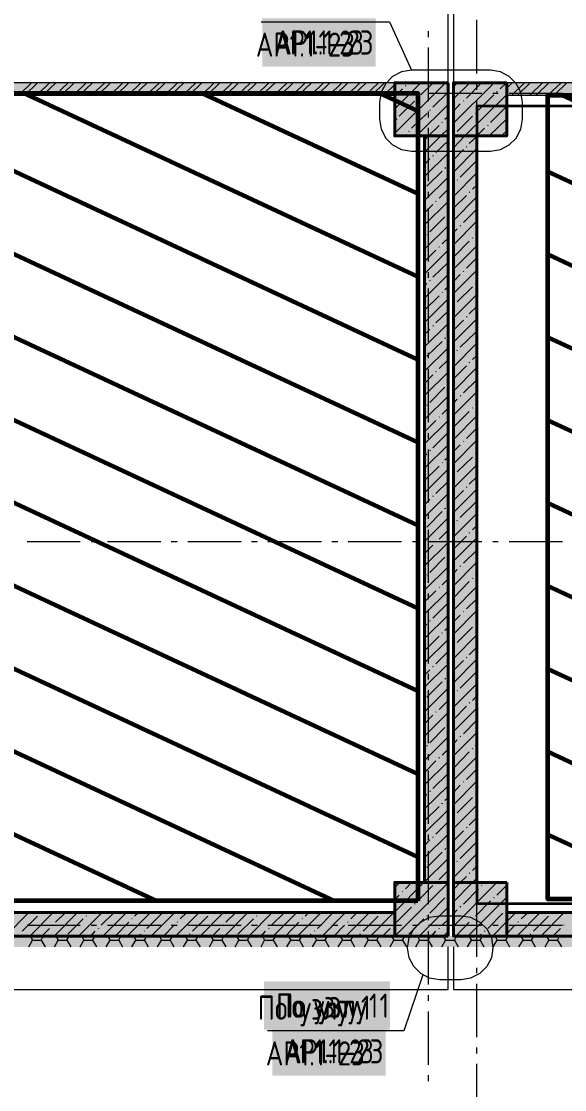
# Model space of a CAD drawing. Header units: millimetres. Extents: x -164500 to 426394, y -23753 to 102118.
# Drawn here: x -121702 to -116608, y -978 to 9044 of the extents above; entities that cross this region are included whole.
import ezdxf

# ---------------------------------------------------------------- set-up
doc = ezdxf.new("R2010")
doc.units = ezdxf.units.MM
doc.layers.add('0) шлифовка', color=5, linetype='Continuous', lineweight=60)
doc.layers.add('389 П-1', color=210, linetype='Continuous', lineweight=35)
doc.layers.add('PDF _Геометрия', color=7, linetype='Continuous', true_color=0x1f1f1f)
doc.layers.add('PDF _Сплошная заливка', color=7, linetype='Continuous', true_color=0xffffff)
doc.layers.add('PDF _Текст', color=7, linetype='Continuous')
doc.styles.get("Standard").update_dxf_attribs({"font": 'ГОСТ тип А.ttf'})
doc.styles.add('СПДС', font='ГОСТ тип А.ttf', dxfattribs={"width": 0.9})
doc.linetypes.add('зигзаг', pattern='A,0.00254,-5.08,[131,ltypeshp.shx,S=5.08,R=0,X=-5.08,Y=0],-10.16,[131,ltypeshp.shx,S=5.08,R=180,X=5.08,Y=0],-5.08', length=20.32254)
pattern_1 = [(155, (205553.1, 26879), (-297.8825, -638.811), [])]

msp = doc.modelspace()

# ---------------------------------------------------------------- hatches: boundary and pattern name
at = {"layer": '0) шлифовка', "true_color": 0x2776bb}
h = msp.add_hatch(dxfattribs=at)
h.set_pattern_fill('ANSI31', color=152, scale=222, angle=110)
h.set_pattern_definition(pattern_1)
h.paths.add_polyline_path([(-117984.507, 792.385), (-152464.106, 792.385), (-152464.106, 8371.204), (-117984.507, 8371.204)])
h = msp.add_hatch(dxfattribs=at)
h.set_pattern_fill('ANSI31', color=152, scale=222, angle=110)
h.set_pattern_definition(pattern_1)
h.paths.add_polyline_path([(-80759.758, 809.331), (-116764.44, 809.331), (-116764.44, 8350.022), (-80759.758, 8350.022)])
at = {"layer": 'PDF _Сплошная заливка', "linetype": 'зигзаг', "transparency": 33554559}
h = msp.add_hatch(color=256, dxfattribs=at)
h.paths.add_polyline_path([(-125567.562, 8350.022), (-125567.562, 8468.64), (-126389.413, 8468.64), (-126389.413, 8350.022)])
h.paths.add_polyline_path([(-122585.176, 8468.64), (-122585.176, 8350.022), (-118200.561, 8350.022), (-118200.561, 8468.64)])
h.paths.add_polyline_path([(-123186.737, 8350.022), (-123186.737, 8468.64), (-124466.113, 8468.64), (-124466.113, 8350.022)])
h = msp.add_hatch(color=256, dxfattribs=at)
h.paths.add_polyline_path([(-115290.193, 8350.022), (-115290.193, 8468.64), (-117149.948, 8468.64), (-117149.948, 8350.022)])
h.paths.add_polyline_path([(-114188.744, 8468.64), (-114188.744, 8350.022), (-113400.784, 8350.022), (-113400.784, 8468.64)])

# ---------------------------------------------------------------- linework, layer by layer
at = {"layer": '0) шлифовка'}
for points in [[(-117984.507, 792.385), (-152464.106, 792.385), (-152464.106, 8371.204), (-117984.507, 8371.204)], [(-80759.758, 809.331), (-116764.44, 809.331), (-116764.44, 8350.022), (-80759.758, 8350.022)]]:
    msp.add_lwpolyline(points, close=True, dxfattribs=at)
at = {"layer": '389 П-1'}
msp.add_lwpolyline([(-115290.193, 8248.35), (-117429.546, 8248.35), (-117429.546, 766.967), (-108817.06, 766.967), (-108817.06, 2000.261)], dxfattribs=at)
at = {"layer": 'PDF _Геометрия', "color": 7, "lineweight": 9}
for points in [[(-117700.672, 24299.855), (-117700.672, 24702.307), (-122085.288, 24702.307), (-122085.288, 28184.582), (-156827.54, 28184.582), (-156827.54, -37.938), (-117700.672, -37.938), (-117700.672, 360.278)], [(-117700.672, 461.951), (-117700.672, 10802.865)], [(-117649.836, 10802.865), (-117649.836, 8468.64)], [(-119454.518, 9040.546), (-118251.397, 9040.546), (-118043.816, 8587.257), (-118137.016, 8570.312), (-118221.743, 8527.948), (-118285.288, 8460.167), (-118327.651, 8379.676), (-118344.597, 8286.477), (-118344.597, 8125.496), (-118327.651, 8032.296), (-118285.288, 7947.569), (-118221.743, 7884.024), (-118137.016, 7841.661), (-118043.816, 7824.715), (-117302.456, 7824.715), (-117209.256, 7841.661), (-117128.766, 7884.024), (-117060.984, 7947.569), (-117018.621, 8032.296), (-117001.676, 8125.496), (-117001.676, 8286.477), (-117018.621, 8379.676), (-117060.984, 8460.167), (-117128.766, 8527.948), (-117209.256, 8570.312), (-117302.456, 8587.257), (-118043.816, 8587.257)], [(-117429.546, 8553.366), (-117429.546, 9057.491)], [(-117882.835, 8896.51), (-117882.835, 8951.583)], [(-117882.835, 8294.95), (-117882.835, 8799.074)], [(-117429.546, 8400.858), (-117429.546, 8455.931)], [(-121648.944, 8371.204), (-121149.056, 8371.204)], [(-121047.384, 8371.204), (-120996.547, 8371.204)], [(-120894.875, 8371.204), (-120394.987, 8371.204)], [(-120297.551, 8371.204), (-120242.478, 8371.204)], [(-120140.806, 8371.204), (-119640.918, 8371.204)], [(-119543.482, 8371.204), (-119488.409, 8371.204)], [(-119390.973, 8371.204), (-118886.848, 8371.204)], [(-118789.413, 8371.204), (-118734.34, 8371.204)], [(-118636.904, 8371.204), (-118137.016, 8371.204)], [(-118035.343, 8371.204), (-117980.271, 8371.204)], [(-117882.835, 8371.204), (-117382.947, 8371.204)], [(-117281.274, 8371.204), (-117230.438, 8371.204)], [(-117128.766, 8371.204), (-116628.877, 8371.204)], [(-117429.546, 7803.534), (-117429.546, 8303.422)], [(-117882.835, 8142.441), (-117882.835, 8197.514)], [(-117882.835, 7545.117), (-117882.835, 8045.005)], [(-117649.836, 360.278), (-117649.836, -37.938), (-79963.326, -37.938), (-79963.326, 3618.026), (-70956.86, 3618.026), (-70956.86, 7617.135), (-71350.84, 7617.135)], [(-117429.546, 7651.025), (-117429.546, 7701.861)], [(-117429.546, 7049.465), (-117429.546, 7549.353)], [(-117882.835, 7388.372), (-117882.835, 7443.445)], [(-117882.835, 6791.048), (-117882.835, 7290.936)], [(-117429.546, 6896.956), (-117429.546, 6947.792)], [(-117429.546, 6295.395), (-117429.546, 6795.284)], [(-117882.835, 6638.539), (-117882.835, 6689.375)], [(-117882.835, 6036.979), (-117882.835, 6536.867)], [(-117429.546, 6142.887), (-117429.546, 6193.723)], [(-117429.546, 5541.326), (-117429.546, 6041.215)], [(-117882.835, 5884.47), (-117882.835, 5935.306)], [(-117882.835, 5282.909), (-117882.835, 5782.798)], [(-117429.546, 5388.818), (-117429.546, 5439.654)], [(-117429.546, 4787.257), (-117429.546, 5287.146)], [(-117882.835, 5130.401), (-117882.835, 5181.237)], [(-117882.835, 4528.84), (-117882.835, 5028.729)], [(-117429.546, 4634.749), (-117429.546, 4689.821)], [(-117429.546, 4033.188), (-117429.546, 4533.077)], [(-117882.835, 4376.332), (-117882.835, 4431.404)], [(-117882.835, 3774.771), (-117882.835, 4274.66)], [(-121648.944, 4164.515), (-121149.056, 4164.515)], [(-121047.384, 4164.515), (-120996.547, 4164.515)], [(-120894.875, 4164.515), (-120394.987, 4164.515)], [(-120297.551, 4164.515), (-120242.478, 4164.515)], [(-120140.806, 4164.515), (-119640.918, 4164.515)], [(-119543.482, 4164.515), (-119488.409, 4164.515)], [(-119390.973, 4164.515), (-118886.848, 4164.515)], [(-118789.413, 4164.515), (-118734.34, 4164.515)], [(-118636.904, 4164.515), (-118137.016, 4164.515)], [(-118035.343, 4164.515), (-117980.271, 4164.515)], [(-117882.835, 4164.515), (-117382.947, 4164.515)], [(-117281.274, 4164.515), (-117230.438, 4164.515)], [(-117128.766, 4164.515), (-116628.877, 4164.515)], [(-117429.546, 3880.68), (-117429.546, 3935.752)], [(-117429.546, 3283.355), (-117429.546, 3783.244)], [(-117882.835, 3622.263), (-117882.835, 3677.335)], [(-117882.835, 3020.702), (-117882.835, 3524.827)], [(-117429.546, 3126.611), (-117429.546, 3181.683)], [(-117429.546, 2529.286), (-117429.546, 3029.175)], [(-117882.835, 2868.194), (-117882.835, 2923.266)], [(-117882.835, 2270.869), (-117882.835, 2770.758)], [(-117429.546, 2376.778), (-117429.546, 2427.614)], [(-117429.546, 1775.217), (-117429.546, 2275.106)], [(-117882.835, 2114.125), (-117882.835, 2169.197)], [(-117882.835, 1516.8), (-117882.835, 2016.689)], [(-117429.546, 1622.709), (-117429.546, 1673.545)], [(-117429.546, 1021.148), (-117429.546, 1521.037)], [(-117882.835, 1364.292), (-117882.835, 1415.128)], [(-117882.835, 762.731), (-117882.835, 1262.62)], [(-117429.546, 868.64), (-117429.546, 919.476)], [(-117429.546, 267.079), (-117429.546, 766.967)], [(-117882.835, 610.223), (-117882.835, 661.059)], [(-121648.944, 563.623), (-121149.056, 563.623)], [(-121047.384, 563.623), (-120996.547, 563.623)], [(-120894.875, 563.623), (-120394.987, 563.623)], [(-120297.551, 563.623), (-120242.478, 563.623)], [(-120140.806, 563.623), (-119640.918, 563.623)], [(-119543.482, 563.623), (-119488.409, 563.623)], [(-119390.973, 563.623), (-118886.848, 563.623)], [(-118789.413, 563.623), (-118734.34, 563.623)], [(-118636.904, 563.623), (-118137.016, 563.623)], [(-118035.343, 563.623), (-117980.271, 563.623)], [(-117882.835, 563.623), (-117382.947, 563.623)], [(-117882.835, 8.662), (-117882.835, 508.55)], [(-117281.274, 563.623), (-117230.438, 563.623)], [(-117128.766, 563.623), (-116628.877, 563.623)], [(-117429.546, 114.571), (-117429.546, 165.407)], [(-117937.908, 97.625), (-118115.834, -427.681), (-119395.21, -427.681)], [(-117429.546, -486.99), (-117429.546, 12.898)], [(-117882.835, -143.846), (-117882.835, -93.01)], [(-117882.835, -745.407), (-117882.835, -245.519)], [(-117429.546, -639.499), (-117429.546, -584.426)], [(-117429.546, -1241.059), (-117429.546, -736.935)], [(-117882.835, -897.916), (-117882.835, -842.843)]]:
    msp.add_lwpolyline(points, dxfattribs=at)
at = {"layer": 'PDF _Геометрия', "color": 16, "lineweight": 9, "true_color": 0x800000}
for points in [[(-122585.176, 8350.022), (-118200.561, 8350.022), (-118200.561, 8468.64), (-122585.176, 8468.64)], [(-117149.948, 8350.022), (-115290.193, 8350.022), (-115290.193, 8468.64), (-117149.948, 8468.64)]]:
    msp.add_lwpolyline(points, close=True, dxfattribs=at)
at = {"layer": 'PDF _Геометрия', "color": 15, "lineweight": 9, "true_color": 0xa54a4a}
for points in [[(-121725.199, 8350.022), (-121606.581, 8468.64)], [(-121670.126, 8350.022), (-121551.508, 8468.64)], [(-121555.745, 8350.022), (-121437.127, 8468.64)], [(-121500.672, 8350.022), (-121377.818, 8468.64)], [(-121386.291, 8350.022), (-121263.437, 8468.64)], [(-121326.982, 8350.022), (-121208.365, 8468.64)], [(-121212.601, 8350.022), (-121093.983, 8468.64)], [(-121157.529, 8350.022), (-121034.675, 8468.64)], [(-121043.147, 8350.022), (-120920.293, 8468.64)], [(-120983.838, 8350.022), (-120865.221, 8468.64)], [(-120869.457, 8350.022), (-120750.84, 8468.64)], [(-120814.385, 8350.022), (-120695.767, 8468.64)], [(-120700.003, 8350.022), (-120581.386, 8468.64)], [(-120644.931, 8350.022), (-120522.077, 8468.64)], [(-120530.55, 8350.022), (-120407.696, 8468.64)], [(-120471.241, 8350.022), (-120352.623, 8468.64)], [(-120356.86, 8350.022), (-120238.242, 8468.64)], [(-120301.787, 8350.022), (-120178.933, 8468.64)], [(-120187.406, 8350.022), (-120064.552, 8468.64)], [(-120128.097, 8350.022), (-120009.479, 8468.64)], [(-120013.716, 8350.022), (-119895.098, 8468.64)], [(-119958.643, 8350.022), (-119840.026, 8468.64)], [(-119844.262, 8350.022), (-119725.644, 8468.64)], [(-119784.953, 8350.022), (-119666.336, 8468.64)], [(-119674.808, 8350.022), (-119551.954, 8468.64)], [(-119615.5, 8350.022), (-119496.882, 8468.64)], [(-119501.118, 8350.022), (-119382.501, 8468.64)], [(-119446.046, 8350.022), (-119323.192, 8468.64)], [(-119331.665, 8350.022), (-119208.811, 8468.64)], [(-119272.356, 8350.022), (-119153.738, 8468.64)], [(-119157.974, 8350.022), (-119039.357, 8468.64)], [(-119102.902, 8350.022), (-118980.048, 8468.64)], [(-118988.521, 8350.022), (-118869.903, 8468.64)], [(-118929.212, 8350.022), (-118810.594, 8468.64)], [(-118814.831, 8350.022), (-118696.213, 8468.64)], [(-118759.758, 8350.022), (-118641.141, 8468.64)], [(-118645.377, 8350.022), (-118526.759, 8468.64)], [(-118590.304, 8350.022), (-118467.45, 8468.64)], [(-118475.923, 8350.022), (-118353.069, 8468.64)], [(-118416.614, 8350.022), (-118297.997, 8468.64)], [(-118302.233, 8350.022), (-118200.561, 8451.694)], [(-117149.948, 8417.804), (-117099.112, 8468.64)], [(-117103.348, 8350.022), (-116984.73, 8468.64)], [(-117048.275, 8350.022), (-116929.658, 8468.64)], [(-116933.894, 8350.022), (-116815.277, 8468.64)], [(-116874.585, 8350.022), (-116755.968, 8468.64)], [(-116764.44, 8350.022), (-116641.586, 8468.64)], [(-116705.132, 8350.022), (-116586.514, 8468.64)], [(-118247.161, 8350.022), (-118200.561, 8392.385)]]:
    msp.add_lwpolyline(points, dxfattribs=at)
at = {"layer": 'PDF _Геометрия', "lineweight": 9}
for points in [[(-118200.561, 8451.694), (-118183.615, 8468.64)], [(-118200.561, 8222.932), (-117954.853, 8468.64)], [(-118200.561, 7994.169), (-117726.09, 8468.64)], [(-118098.889, 8438.985), (-118094.652, 8443.222)], [(-118069.234, 8468.64), (-118069.234, 8468.64)], [(-117954.853, 8354.258), (-117840.472, 8468.64)], [(-117649.836, 8316.131), (-117497.328, 8468.64)], [(-117649.836, 8087.369), (-117268.565, 8468.64)], [(-117641.364, 8438.985), (-117611.709, 8468.64)], [(-117526.982, 8324.604), (-117387.183, 8468.64)], [(-117213.493, 8409.331), (-117154.184, 8468.64)], [(-118200.561, 8337.313), (-118128.543, 8409.331)], [(-117984.507, 8324.604), (-117980.271, 8328.84)], [(-117844.708, 8239.877), (-117700.672, 8379.676)], [(-117649.836, 7858.606), (-117543.928, 7968.751), (-117149.948, 8358.495)], [(-117416.837, 8210.223), (-117272.802, 8354.258)], [(-117243.147, 8379.676), (-117238.911, 8388.149)], [(-118158.197, 8155.15), (-118014.162, 8294.95)], [(-117997.216, 7968.751), (-117700.672, 8265.295)], [(-117649.836, 8201.75), (-117586.291, 8269.531)], [(-117556.637, 8294.95), (-117552.4, 8299.186)], [(-117302.456, 8095.841), (-117158.42, 8239.877)], [(-118183.615, 8125.496), (-118179.379, 8129.732)], [(-118043.816, 8040.769), (-117899.78, 8180.568)], [(-117870.126, 8210.223), (-117865.89, 8214.459)], [(-117730.327, 8125.496), (-117700.672, 8150.914)], [(-117615.945, 8011.115), (-117471.91, 8155.15)], [(-117442.255, 8180.568), (-117438.019, 8184.805)], [(-117315.165, 7968.751), (-117149.948, 8129.732)], [(-117920.962, 7930.624), (-117882.835, 7968.751), (-117785.399, 8066.187)], [(-117920.962, 7816.243), (-117768.454, 7968.751), (-117700.672, 8036.533)], [(-117755.745, 8095.841), (-117751.508, 8100.078)], [(-117429.546, 7968.751), (-117357.529, 8040.769)], [(-117327.874, 8066.187), (-117323.638, 8074.66)], [(-118111.598, 7968.751), (-118098.889, 7981.46)], [(-118069.234, 8011.115), (-118064.998, 8015.351)], [(-117815.054, 7812.006), (-117700.672, 7922.151)], [(-117641.364, 7981.46), (-117637.127, 7985.696)], [(-117501.564, 7896.733), (-117429.546, 7964.515)], [(-117188.075, 7981.46), (-117149.948, 8015.351)], [(-117649.836, 7629.844), (-117429.546, 7850.133)], [(-117649.836, 7744.225), (-117556.637, 7841.661)], [(-117526.982, 7867.079), (-117522.746, 7871.315)], [(-117920.962, 7587.48), (-117700.672, 7807.77)], [(-117920.962, 7701.861), (-117870.126, 7752.698)], [(-117844.708, 7782.352), (-117836.235, 7786.588)], [(-117586.291, 7583.244), (-117442.255, 7727.28)], [(-117899.78, 7498.517), (-117755.745, 7638.316)], [(-117730.327, 7667.971), (-117721.854, 7672.207)], [(-117649.836, 7401.081), (-117429.546, 7621.371)], [(-117920.962, 7362.954), (-117700.672, 7583.244)], [(-117649.836, 7515.462), (-117641.364, 7523.935)], [(-117615.945, 7553.589), (-117611.709, 7557.826)], [(-117785.399, 7384.136), (-117700.672, 7468.863)], [(-117501.564, 7439.208), (-117497.328, 7443.445)], [(-117471.91, 7468.863), (-117429.546, 7506.99)], [(-117920.962, 7134.191), (-117700.672, 7354.481)], [(-117920.962, 7248.573), (-117844.708, 7324.827)], [(-117815.054, 7354.481), (-117810.817, 7358.718)], [(-117649.836, 7290.936), (-117526.982, 7409.554)], [(-117649.836, 7176.555), (-117429.546, 7396.845)], [(-117556.637, 7155.373), (-117429.546, 7282.463)], [(-117920.962, 6905.429), (-117700.672, 7125.719)], [(-117870.126, 7070.646), (-117730.327, 7210.446)], [(-117649.836, 6947.792), (-117429.546, 7168.082)], [(-117586.291, 7125.719), (-117582.055, 7129.955)], [(-117899.78, 7040.992), (-117895.544, 7045.228)], [(-117649.836, 7062.174), (-117615.945, 7096.064)], [(-117471.91, 7011.338), (-117467.673, 7015.574)], [(-117442.255, 7040.992), (-117429.546, 7053.701)], [(-117785.399, 6926.611), (-117781.163, 6930.847)], [(-117755.745, 6956.265), (-117700.672, 7011.338)], [(-117649.836, 6719.03), (-117429.546, 6939.32)], [(-117641.364, 6841.884), (-117501.564, 6981.683)], [(-117920.962, 6676.666), (-117700.672, 6896.956)], [(-117920.962, 6791.048), (-117815.054, 6896.956)], [(-117526.982, 6727.503), (-117429.546, 6824.938)], [(-117844.708, 6642.776), (-117700.672, 6782.575)], [(-117920.962, 6447.904), (-117700.672, 6668.194)], [(-117870.126, 6613.121), (-117865.89, 6617.358)], [(-117649.836, 6490.267), (-117429.546, 6710.557)], [(-117649.836, 6604.649), (-117586.291, 6668.194)], [(-117556.637, 6697.848), (-117552.4, 6702.084)], [(-117920.962, 6562.285), (-117899.78, 6583.467)], [(-117730.327, 6528.394), (-117700.672, 6553.812)], [(-117615.945, 6414.013), (-117471.91, 6553.812)], [(-117442.255, 6583.467), (-117438.019, 6587.703)], [(-117920.962, 6333.523), (-117785.399, 6469.086)], [(-117920.962, 6219.141), (-117700.672, 6439.431)], [(-117755.745, 6498.74), (-117751.508, 6502.976)], [(-117649.836, 6261.505), (-117429.546, 6481.795)], [(-117815.054, 6214.905), (-117700.672, 6325.05)], [(-117641.364, 6384.359), (-117637.127, 6388.595)], [(-117501.564, 6299.632), (-117429.546, 6367.413)], [(-117649.836, 6032.742), (-117429.546, 6253.032)], [(-117649.836, 6147.123), (-117556.637, 6240.323)], [(-117526.982, 6269.977), (-117522.746, 6274.214)], [(-117920.962, 5990.379), (-117700.672, 6210.669)], [(-117920.962, 6104.76), (-117870.126, 6155.596)], [(-117844.708, 6185.251), (-117836.235, 6189.487)], [(-117586.291, 5986.142), (-117442.255, 6125.942)], [(-117899.78, 5901.416), (-117755.745, 6041.215)], [(-117730.327, 6070.869), (-117721.854, 6075.106)], [(-117649.836, 5803.98), (-117429.546, 6024.27)], [(-117920.962, 5761.616), (-117700.672, 5981.906)], [(-117649.836, 5918.361), (-117641.364, 5926.834)], [(-117615.945, 5956.488), (-117611.709, 5960.724)], [(-117785.399, 5787.034), (-117700.672, 5867.525)], [(-117501.564, 5842.107), (-117497.328, 5846.343)], [(-117471.91, 5871.761), (-117429.546, 5909.888)], [(-117920.962, 5532.854), (-117700.672, 5753.144)], [(-117920.962, 5647.235), (-117844.708, 5727.725)], [(-117815.054, 5757.38), (-117810.817, 5761.616)], [(-117649.836, 5689.598), (-117526.982, 5812.452)], [(-117649.836, 5575.217), (-117429.546, 5795.507)], [(-117870.126, 5469.309), (-117730.327, 5613.344)], [(-117556.637, 5558.272), (-117429.546, 5681.126)], [(-117920.962, 5308.327), (-117700.672, 5528.617)], [(-117649.836, 5350.691), (-117429.546, 5566.744)], [(-117586.291, 5528.617), (-117582.055, 5532.854)], [(-117899.78, 5443.89), (-117895.544, 5448.127)], [(-117755.745, 5359.164), (-117700.672, 5414.236)], [(-117649.836, 5460.836), (-117615.945, 5498.963)], [(-117471.91, 5414.236), (-117467.673, 5418.472)], [(-117442.255, 5443.89), (-117429.546, 5456.599)], [(-117785.399, 5329.509), (-117781.163, 5333.746)], [(-117649.836, 5121.928), (-117429.546, 5342.218)], [(-117641.364, 5244.782), (-117501.564, 5384.582)], [(-117920.962, 5079.565), (-117700.672, 5299.855)], [(-117920.962, 5193.946), (-117815.054, 5299.855)], [(-117526.982, 5130.401), (-117429.546, 5227.837)], [(-117844.708, 5041.438), (-117700.672, 5185.474)], [(-117649.836, 4893.166), (-117429.546, 5113.456)], [(-117920.962, 4850.802), (-117700.672, 5071.092)], [(-117870.126, 5016.02), (-117865.89, 5020.256)], [(-117649.836, 5007.547), (-117586.291, 5071.092)], [(-117556.637, 5100.747), (-117552.4, 5104.983)], [(-117920.962, 4965.184), (-117899.78, 4986.365)], [(-117730.327, 4931.293), (-117700.672, 4956.711)], [(-117615.945, 4816.912), (-117471.91, 4956.711)], [(-117442.255, 4986.365), (-117438.019, 4990.602)], [(-117920.962, 4736.421), (-117785.399, 4871.984)], [(-117920.962, 4622.04), (-117700.672, 4842.33)], [(-117755.745, 4901.639), (-117751.508, 4905.875)], [(-117649.836, 4664.403), (-117429.546, 4884.693)], [(-117815.054, 4613.567), (-117700.672, 4727.948)], [(-117641.364, 4787.257), (-117637.127, 4791.494)], [(-117501.564, 4702.53), (-117429.546, 4770.312)], [(-117920.962, 4393.277), (-117700.672, 4613.567)], [(-117649.836, 4435.641), (-117429.546, 4655.931)], [(-117649.836, 4550.022), (-117556.637, 4643.222)], [(-117526.982, 4672.876), (-117522.746, 4677.112)], [(-117920.962, 4507.659), (-117870.126, 4558.495)], [(-117844.708, 4588.149), (-117836.235, 4592.385)], [(-117586.291, 4389.041), (-117442.255, 4528.84)], [(-117899.78, 4300.078), (-117755.745, 4444.113)], [(-117730.327, 4473.768), (-117721.854, 4478.004)], [(-117649.836, 4206.878), (-117429.546, 4427.168)], [(-117920.962, 4164.515), (-117700.672, 4384.805)], [(-117649.836, 4321.259), (-117641.364, 4329.732)], [(-117615.945, 4359.387), (-117611.709, 4363.623)], [(-117471.91, 4274.66), (-117429.546, 4312.787)], [(-117785.399, 4185.696), (-117700.672, 4270.423)], [(-117649.836, 4092.497), (-117526.982, 4215.351)], [(-117501.564, 4245.005), (-117497.328, 4249.242)], [(-117920.962, 3935.752), (-117700.672, 4156.042)], [(-117920.962, 4050.133), (-117844.708, 4130.624)], [(-117815.054, 4160.278), (-117810.817, 4164.515)], [(-117649.836, 3978.116), (-117429.546, 4198.406)], [(-117870.126, 3872.207), (-117730.327, 4016.243)], [(-117556.637, 3961.17), (-117429.546, 4084.024)], [(-117920.962, 3706.99), (-117700.672, 3927.28)], [(-117649.836, 3749.353), (-117429.546, 3969.643)], [(-117586.291, 3931.516), (-117582.055, 3935.752)], [(-117899.78, 3846.789), (-117895.544, 3851.025)], [(-117755.745, 3757.826), (-117700.672, 3812.898)], [(-117649.836, 3863.734), (-117615.945, 3901.861)], [(-117471.91, 3817.135), (-117467.673, 3821.371)], [(-117442.255, 3846.789), (-117429.546, 3855.262)], [(-117785.399, 3732.408), (-117781.163, 3736.644)], [(-117649.836, 3520.591), (-117429.546, 3740.88)], [(-117641.364, 3643.445), (-117501.564, 3787.48)], [(-117920.962, 3482.463), (-117700.672, 3702.753)], [(-117920.962, 3596.845), (-117815.054, 3702.753)], [(-117526.982, 3533.3), (-117429.546, 3626.499)], [(-117844.708, 3444.336), (-117700.672, 3588.372)], [(-117649.836, 3296.064), (-117429.546, 3516.354)], [(-117556.637, 3503.645), (-117552.4, 3507.882)], [(-117920.962, 3253.701), (-117700.672, 3473.991)], [(-117870.126, 3418.918), (-117865.89, 3423.155)], [(-117649.836, 3410.446), (-117586.291, 3473.991)], [(-117920.962, 3368.082), (-117899.78, 3389.264)], [(-117755.745, 3304.537), (-117751.508, 3308.773)], [(-117730.327, 3329.955), (-117700.672, 3359.61)], [(-117615.945, 3215.574), (-117471.91, 3359.61)], [(-117442.255, 3389.264), (-117438.019, 3393.5)], [(-117920.962, 3139.32), (-117785.399, 3274.883)], [(-117920.962, 3024.938), (-117700.672, 3245.228)], [(-117649.836, 3067.302), (-117429.546, 3287.592)], [(-117815.054, 3016.466), (-117700.672, 3130.847)], [(-117641.364, 3190.156), (-117637.127, 3194.392)], [(-117501.564, 3101.193), (-117429.546, 3173.21)], [(-117920.962, 2796.176), (-117700.672, 3016.466)], [(-117649.836, 2838.539), (-117429.546, 3058.829)], [(-117649.836, 2952.921), (-117556.637, 3046.12)], [(-117526.982, 3075.775), (-117522.746, 3080.011)], [(-117920.962, 2910.557), (-117870.126, 2961.393)], [(-117844.708, 2991.048), (-117836.235, 2995.284)], [(-117586.291, 2787.703), (-117442.255, 2931.739)], [(-117899.78, 2702.976), (-117755.745, 2847.012)], [(-117730.327, 2876.666), (-117721.854, 2880.903)], [(-117649.836, 2609.777), (-117429.546, 2830.067)], [(-117920.962, 2567.413), (-117700.672, 2787.703)], [(-117649.836, 2724.158), (-117641.364, 2732.631)], [(-117615.945, 2762.285), (-117611.709, 2766.521)], [(-117471.91, 2673.322), (-117429.546, 2715.685)], [(-117785.399, 2588.595), (-117700.672, 2673.322)], [(-117649.836, 2495.395), (-117526.982, 2618.249)], [(-117501.564, 2647.904), (-117497.328, 2652.14)], [(-117920.962, 2338.651), (-117700.672, 2558.941)], [(-117920.962, 2453.032), (-117844.708, 2533.523)], [(-117815.054, 2563.177), (-117810.817, 2567.413)], [(-117649.836, 2381.014), (-117429.546, 2601.304)], [(-117870.126, 2275.106), (-117730.327, 2419.141)], [(-117556.637, 2359.832), (-117429.546, 2486.923)], [(-117920.962, 2109.888), (-117700.672, 2330.178)], [(-117649.836, 2152.252), (-117429.546, 2372.542)], [(-117586.291, 2334.414), (-117582.055, 2338.651)], [(-117899.78, 2245.451), (-117895.544, 2253.924)], [(-117755.745, 2160.724), (-117700.672, 2215.797)], [(-117649.836, 2266.633), (-117615.945, 2304.76)], [(-117471.91, 2220.033), (-117467.673, 2224.27)], [(-117442.255, 2245.451), (-117429.546, 2258.16)], [(-117920.962, 1995.507), (-117815.054, 2105.652)], [(-117785.399, 2131.07), (-117781.163, 2139.543)], [(-117649.836, 1923.489), (-117429.546, 2143.779)], [(-117641.364, 2046.343), (-117501.564, 2190.379)], [(-117920.962, 1881.126), (-117700.672, 2101.416)], [(-117526.982, 1931.962), (-117429.546, 2029.398)], [(-117844.708, 1847.235), (-117700.672, 1987.034)], [(-117649.836, 1694.727), (-117429.546, 1915.016)], [(-117556.637, 1906.544), (-117552.4, 1910.78)], [(-117920.962, 1656.599), (-117700.672, 1872.653)], [(-117870.126, 1817.581), (-117865.89, 1826.053)], [(-117649.836, 1809.108), (-117586.291, 1876.889)], [(-117920.962, 1766.744), (-117899.78, 1792.162)], [(-117755.745, 1703.199), (-117751.508, 1711.672)], [(-117730.327, 1732.854), (-117700.672, 1762.508)], [(-117615.945, 1618.472), (-117471.91, 1762.508)], [(-117442.255, 1792.162), (-117438.019, 1796.399)], [(-117920.962, 1542.218), (-117785.399, 1677.781)], [(-117920.962, 1427.837), (-117700.672, 1648.127)], [(-117649.836, 1470.2), (-117429.546, 1690.49)], [(-117815.054, 1419.364), (-117700.672, 1533.746)], [(-117641.364, 1593.054), (-117637.127, 1597.291)], [(-117501.564, 1504.091), (-117429.546, 1576.109)], [(-117920.962, 1199.074), (-117700.672, 1419.364)], [(-117649.836, 1241.438), (-117429.546, 1461.728)], [(-117649.836, 1355.819), (-117556.637, 1449.019)], [(-117526.982, 1478.673), (-117522.746, 1482.909)], [(-117920.962, 1313.456), (-117870.126, 1364.292)], [(-117844.708, 1389.71), (-117836.235, 1393.946)], [(-117586.291, 1190.602), (-117442.255, 1334.637)], [(-117899.78, 1105.875), (-117755.745, 1249.911)], [(-117730.327, 1275.329), (-117721.854, 1283.801)], [(-117649.836, 1012.675), (-117429.546, 1232.965)], [(-117920.962, 970.312), (-117700.672, 1190.602)], [(-117649.836, 1127.057), (-117641.364, 1135.529)], [(-117615.945, 1160.947), (-117611.709, 1169.42)], [(-117471.91, 1076.22), (-117429.546, 1118.584)], [(-117785.399, 991.494), (-117700.672, 1076.22)], [(-117649.836, 898.294), (-117586.291, 966.076), (-117526.982, 1021.148)], [(-117649.836, 783.913), (-117471.91, 966.076), (-117429.546, 1004.203)], [(-117501.564, 1050.802), (-117497.328, 1055.039)], [(-118200.561, 919.476), (-118153.961, 966.076)], [(-118200.561, 690.713), (-117929.435, 966.076)], [(-118200.561, 461.951), (-117700.672, 961.839)], [(-118098.889, 906.767), (-118043.816, 966.076)], [(-117984.507, 792.385), (-117844.708, 936.421)], [(-117815.054, 961.839), (-117815.054, 966.076), (-117810.817, 966.076)], [(-117649.836, 555.15), (-117243.147, 966.076)], [(-117556.637, 762.731), (-117416.837, 906.767)], [(-117387.183, 936.421), (-117382.947, 940.657)], [(-117357.529, 961.839), (-117357.529, 966.076)], [(-117243.147, 847.458), (-117149.948, 940.657)], [(-118200.561, 805.094), (-118158.197, 847.458)], [(-118128.543, 877.112), (-118124.307, 881.349)], [(-117870.126, 678.004), (-117730.327, 822.04)], [(-117514.273, 461.951), (-117149.948, 826.276)], [(-117272.802, 822.04), (-117268.565, 826.276)], [(-118183.615, 593.277), (-118043.816, 733.077)], [(-118014.162, 762.731), (-118009.925, 766.967)], [(-117971.798, 461.951), (-117700.672, 733.077)], [(-117649.836, 669.531), (-117615.945, 707.659)], [(-117586.291, 733.077), (-117582.055, 741.549)], [(-117442.255, 648.35), (-117302.456, 792.385)], [(-117158.42, 707.659), (-117154.184, 711.895)], [(-121852.289, 461.951), (-121631.999, 682.241)], [(-121695.544, 508.55), (-121551.508, 648.35)], [(-121623.526, 461.951), (-121403.236, 682.241)], [(-121521.854, 678.004), (-121517.618, 682.241)], [(-121394.764, 461.951), (-121174.474, 682.241)], [(-121382.055, 593.277), (-121288.855, 682.241)], [(-121267.673, 478.896), (-121123.638, 622.932)], [(-121166.001, 461.951), (-120945.711, 682.241)], [(-121093.983, 648.35), (-121089.747, 652.586)], [(-121068.565, 678.004), (-121060.093, 682.241)], [(-120954.184, 563.623), (-120831.33, 682.241)], [(-120937.239, 461.951), (-120716.949, 682.241)], [(-120708.476, 461.951), (-120492.423, 682.241)], [(-120666.113, 622.932), (-120661.876, 627.168)], [(-120640.695, 648.35), (-120602.568, 682.241)], [(-120526.313, 533.968), (-120382.278, 678.004)], [(-120483.95, 461.951), (-120263.66, 682.241)], [(-120255.187, 461.951), (-120034.898, 682.241)], [(-120212.824, 622.932), (-120149.279, 682.241)], [(-120098.443, 508.55), (-119954.407, 648.35)], [(-120026.425, 461.951), (-119806.135, 682.241)], [(-119924.753, 678.004), (-119920.516, 682.241)], [(-119797.662, 461.951), (-119577.372, 682.241)], [(-119784.953, 593.277), (-119691.754, 682.241)], [(-119670.572, 478.896), (-119526.536, 622.932)], [(-119568.9, 461.951), (-119348.61, 682.241)], [(-119496.882, 648.35), (-119492.646, 652.586)], [(-119467.228, 678.004), (-119462.991, 682.241)], [(-119357.083, 563.623), (-119234.229, 682.241)], [(-119340.137, 461.951), (-119119.847, 682.241)], [(-119111.375, 461.951), (-118891.085, 682.241)], [(-119069.011, 622.932), (-119064.775, 627.168)], [(-119039.357, 648.35), (-119005.466, 682.241)], [(-118924.976, 533.968), (-118785.176, 678.004)], [(-118882.612, 461.951), (-118662.322, 682.241)], [(-118658.086, 461.951), (-118437.796, 682.241)], [(-118611.486, 622.932), (-118552.177, 682.241)], [(-118497.105, 508.55), (-118357.306, 648.35)], [(-118429.323, 461.951), (-118209.034, 682.241)], [(-118327.651, 678.004), (-118323.415, 682.241)], [(-118069.234, 478.896), (-117929.435, 622.932)], [(-117899.78, 648.35), (-117895.544, 652.586)], [(-117755.745, 563.623), (-117700.672, 618.695)], [(-117471.91, 622.932), (-117467.673, 627.168)], [(-117327.874, 533.968), (-117188.075, 678.004)], [(-117285.511, 461.951), (-117149.948, 597.514), (-117065.221, 682.241)], [(-117056.748, 461.951), (-116836.458, 682.241)], [(-117014.385, 622.932), (-116950.84, 682.241)], [(-116900.003, 508.55), (-116760.204, 648.35)], [(-116832.222, 461.951), (-116611.932, 682.241)], [(-116730.55, 678.004), (-116726.313, 682.241)], [(-121509.145, 461.951), (-121437.127, 533.968)], [(-121407.473, 563.623), (-121403.236, 567.859)], [(-121051.62, 461.951), (-121009.256, 508.55)], [(-120979.602, 533.968), (-120975.366, 538.205)], [(-120822.857, 461.951), (-120695.767, 593.277)], [(-120551.731, 508.55), (-120547.495, 512.787)], [(-120369.569, 461.951), (-120267.896, 563.623)], [(-120238.242, 593.277), (-120234.006, 597.514)], [(-119912.044, 461.951), (-119840.026, 533.968)], [(-119810.371, 563.623), (-119806.135, 567.859)], [(-119454.518, 461.951), (-119412.155, 508.55)], [(-119382.501, 533.968), (-119378.264, 538.205)], [(-119225.756, 461.951), (-119098.666, 593.277)], [(-118954.63, 508.55), (-118950.394, 512.787)], [(-118772.467, 461.951), (-118670.795, 563.623)], [(-118641.141, 593.277), (-118636.904, 597.514)], [(-118314.942, 461.951), (-118242.924, 533.968)], [(-118213.27, 563.623), (-118209.034, 567.859)], [(-117857.417, 461.951), (-117815.054, 508.55)], [(-117785.399, 533.968), (-117781.163, 538.205)], [(-117743.036, 461.951), (-117700.672, 504.314)], [(-117628.654, 461.951), (-117501.564, 593.277)], [(-117357.529, 508.55), (-117353.292, 512.787)], [(-117171.129, 461.951), (-117149.948, 483.132), (-117073.693, 563.623)], [(-117044.039, 593.277), (-117039.803, 597.514)], [(-116717.841, 461.951), (-116645.823, 533.968)], [(-116616.168, 563.623), (-116611.932, 567.859)], [(-120598.331, 461.951), (-120581.386, 478.896)], [(-120123.861, 478.896), (-120119.624, 483.132)], [(-118996.993, 461.951), (-118984.284, 478.896)], [(-118526.759, 478.896), (-118522.523, 483.132)], [(-117399.892, 461.951), (-117387.183, 478.896)], [(-116929.658, 478.896), (-116925.421, 483.132)]]:
    msp.add_lwpolyline(points, dxfattribs=at)
at = {"layer": 'PDF _Геометрия', "color": 7, "lineweight": 40}
for points in [[(-117700.672, 8468.64), (-118200.561, 8468.64), (-118200.561, 7968.751), (-117700.672, 7968.751)], [(-117149.948, 8468.64), (-117649.836, 8468.64), (-117649.836, 7968.751), (-117149.948, 7968.751)], [(-117700.672, 966.076), (-117700.672, 7968.751), (-117920.962, 7968.751), (-117920.962, 966.076)], [(-117429.546, 966.076), (-117429.546, 7968.751), (-117649.836, 7968.751), (-117649.836, 966.076)], [(-117700.672, 461.951), (-117700.672, 966.076), (-118200.561, 966.076), (-118200.561, 461.951)], [(-117149.948, 966.076), (-117649.836, 966.076), (-117649.836, 461.951), (-117149.948, 461.951)], [(-122585.176, 461.951), (-118200.561, 461.951), (-118200.561, 682.241), (-122585.176, 682.241)], [(-117149.948, 461.951), (-113400.784, 461.951), (-113400.784, 682.241), (-117149.948, 682.241)]]:
    msp.add_lwpolyline(points, close=True, dxfattribs=at)
at = {"layer": 'PDF _Геометрия', "color": 7, "lineweight": 9}
msp.add_lwpolyline([(-117781.163, 652.586), (-117577.818, 652.586), (-117488.855, 639.877), (-117404.128, 593.277), (-117336.347, 529.732), (-117293.983, 445.005), (-117281.274, 351.806), (-117293.983, 258.606), (-117336.347, 178.116), (-117404.128, 110.334), (-117488.855, 67.971), (-117577.818, 51.025), (-117781.163, 51.025), (-117874.362, 67.971), (-117954.853, 110.334), (-118022.634, 178.116), (-118064.998, 258.606), (-118081.943, 351.806), (-118064.998, 445.005), (-118022.634, 529.732), (-117954.853, 593.277), (-117874.362, 639.877)], close=True, dxfattribs=at)
at = {"layer": 'PDF _Геометрия', "color": 251, "lineweight": 9, "true_color": 0x4a4a4a}
for points in [[(-121631.999, 360.278), (-121598.108, 423.824)], [(-121619.29, 461.951), (-121598.108, 423.824), (-121517.618, 423.824), (-121479.491, 360.278)], [(-121517.618, 423.824), (-121496.436, 461.951)], [(-121390.527, 360.278), (-121356.637, 423.824)], [(-121377.818, 461.951), (-121356.637, 423.824), (-121276.146, 423.824), (-121238.019, 360.278)], [(-121276.146, 423.824), (-121254.964, 461.951)], [(-121149.056, 360.278), (-121115.165, 423.824)], [(-121136.347, 461.951), (-121115.165, 423.824), (-121034.675, 423.824), (-120996.547, 360.278)], [(-121034.675, 423.824), (-121009.256, 461.951)], [(-120907.584, 360.278), (-120869.457, 423.824)], [(-120894.875, 461.951), (-120869.457, 423.824), (-120788.967, 423.824), (-120755.076, 360.278)], [(-120788.967, 423.824), (-120767.785, 461.951)], [(-120666.113, 360.278), (-120627.986, 423.824)], [(-120649.167, 461.951), (-120627.986, 423.824), (-120547.495, 423.824), (-120513.604, 360.278)], [(-120547.495, 423.824), (-120526.313, 461.951)], [(-120424.641, 360.278), (-120386.514, 423.824)], [(-120407.696, 461.951), (-120386.514, 423.824), (-120306.023, 423.824), (-120272.133, 360.278)], [(-120306.023, 423.824), (-120284.842, 461.951)], [(-120183.17, 360.278), (-120145.042, 423.824)], [(-120166.224, 461.951), (-120145.042, 423.824), (-120064.552, 423.824), (-120026.425, 360.278)], [(-120064.552, 423.824), (-120043.37, 461.951)], [(-119937.462, 360.278), (-119903.571, 423.824)], [(-119924.753, 461.951), (-119903.571, 423.824), (-119823.08, 423.824), (-119784.953, 360.278)], [(-119823.08, 423.824), (-119801.899, 461.951)], [(-119695.99, 360.278), (-119662.099, 423.824)], [(-119683.281, 461.951), (-119662.099, 423.824), (-119581.609, 423.824), (-119543.482, 360.278)], [(-119581.609, 423.824), (-119560.427, 461.951)], [(-119454.518, 360.278), (-119420.628, 423.824)], [(-119441.809, 461.951), (-119420.628, 423.824), (-119340.137, 423.824), (-119302.01, 360.278)], [(-119340.137, 423.824), (-119314.719, 461.951)], [(-119213.047, 360.278), (-119174.92, 423.824)], [(-119200.338, 461.951), (-119174.92, 423.824), (-119094.429, 423.824), (-119060.539, 360.278)], [(-119094.429, 423.824), (-119073.248, 461.951)], [(-118971.575, 360.278), (-118933.448, 423.824)], [(-118954.63, 461.951), (-118933.448, 423.824), (-118852.958, 423.824), (-118819.067, 360.278)], [(-118852.958, 423.824), (-118831.776, 461.951)], [(-118730.104, 360.278), (-118691.977, 423.824)], [(-118713.158, 461.951), (-118691.977, 423.824), (-118611.486, 423.824), (-118577.595, 360.278)], [(-118611.486, 423.824), (-118590.304, 461.951)], [(-118484.396, 360.278), (-118450.505, 423.824)], [(-118471.687, 461.951), (-118450.505, 423.824), (-118370.015, 423.824), (-118331.887, 360.278)], [(-118370.015, 423.824), (-118348.833, 461.951)], [(-118242.924, 360.278), (-118209.034, 423.824)], [(-118230.215, 461.951), (-118209.034, 423.824), (-118128.543, 423.824), (-118090.416, 360.278)], [(-118128.543, 423.824), (-118107.361, 461.951)], [(-118001.453, 360.278), (-117967.562, 423.824)], [(-117988.744, 461.951), (-117967.562, 423.824), (-117887.071, 423.824), (-117848.944, 360.278)], [(-117887.071, 423.824), (-117865.89, 461.951)], [(-117759.981, 360.278), (-117726.09, 423.824)], [(-117747.272, 461.951), (-117726.09, 423.824), (-117641.364, 423.824), (-117607.473, 360.278)], [(-117641.364, 423.824), (-117620.182, 461.951)], [(-117518.51, 360.278), (-117480.382, 423.824)], [(-117505.801, 461.951), (-117480.382, 423.824), (-117399.892, 423.824), (-117366.001, 360.278)], [(-117399.892, 423.824), (-117378.71, 461.951)], [(-117277.038, 360.278), (-117238.911, 423.824)], [(-117260.093, 461.951), (-117238.911, 423.824), (-117158.42, 423.824), (-117124.53, 360.278)], [(-117158.42, 423.824), (-117137.239, 461.951)], [(-117035.566, 360.278), (-116997.439, 423.824)], [(-117018.621, 461.951), (-116997.439, 423.824), (-116916.949, 423.824), (-116883.058, 360.278)], [(-116916.949, 423.824), (-116895.767, 461.951)], [(-116789.858, 360.278), (-116755.968, 423.824)], [(-116777.149, 461.951), (-116755.968, 423.824), (-116675.477, 423.824), (-116637.35, 360.278)], [(-116675.477, 423.824), (-116654.296, 461.951)]]:
    msp.add_lwpolyline(points, dxfattribs=at)
at = {"layer": 'PDF _Сплошная заливка', "linetype": 'зигзаг', "lineweight": 5, "transparency": 33554559}
for points in [[(-118200.561, 8468.64), (-118200.561, 7968.751), (-117700.672, 8468.64), (-117700.672, 7968.751)], [(-117649.836, 8468.64), (-117649.836, 7968.751), (-117149.948, 8468.64), (-117149.948, 7968.751)], [(-117920.962, 7968.751), (-117920.962, 966.076), (-117700.672, 7968.751), (-117700.672, 966.076)], [(-117649.836, 7968.751), (-117649.836, 966.076), (-117429.546, 7968.751), (-117429.546, 966.076)], [(-118200.561, 966.076), (-118200.561, 461.951), (-117700.672, 966.076), (-117700.672, 461.951)], [(-117649.836, 966.076), (-117649.836, 461.951), (-117149.948, 966.076), (-117149.948, 461.951)], [(-122585.176, 682.241), (-122585.176, 461.951), (-118200.561, 682.241), (-118200.561, 461.951)], [(-117149.948, 682.241), (-117149.948, 461.951), (-113400.784, 682.241), (-113400.784, 461.951)], [(-156429.323, 461.951), (-156429.323, 360.278), (-80357.306, 461.951), (-80357.306, 360.278)]]:
    msp.add_solid(points, dxfattribs=at)

# ---------------------------------------------------------------- texts
at = {"linetype": 'зигзаг', "char_height": 226.8403, "attachment_point": 4, "style": 'СПДС', "bg_fill": 1, "box_fill_scale": 1.5, "bg_fill_color": 7, "bg_fill_true_color": 16777215, "bg_fill_transparency": 0}
for s, insert in [('АР1.1-23', (-119329.268, 8844.819)), ('По узлу 1', (-119312.323, -221.318)), ('АР1.1-23', (-119236.065, -619.552))]:
    msp.add_mtext(s, dxfattribs=dict(at, insert=insert))
at = {"layer": 'PDF _Текст', "linetype": 'зигзаг', "char_height": 226.8403, "attachment_point": 4}
for s, insert in [('АР1.1-23', (-119502.71, 8825.667)), ('АР1.1-23', (-119329.268, 8844.819)), ('По узлу 1', (-119485.765, -240.47)), ('По узлу 1', (-119312.323, -221.318)), ('АР1.1-23', (-119409.506, -638.704)), ('АР1.1-23', (-119236.065, -619.552))]:
    msp.add_mtext(s, dxfattribs=dict(at, insert=insert))

doc.saveas('drawing.dxf')
